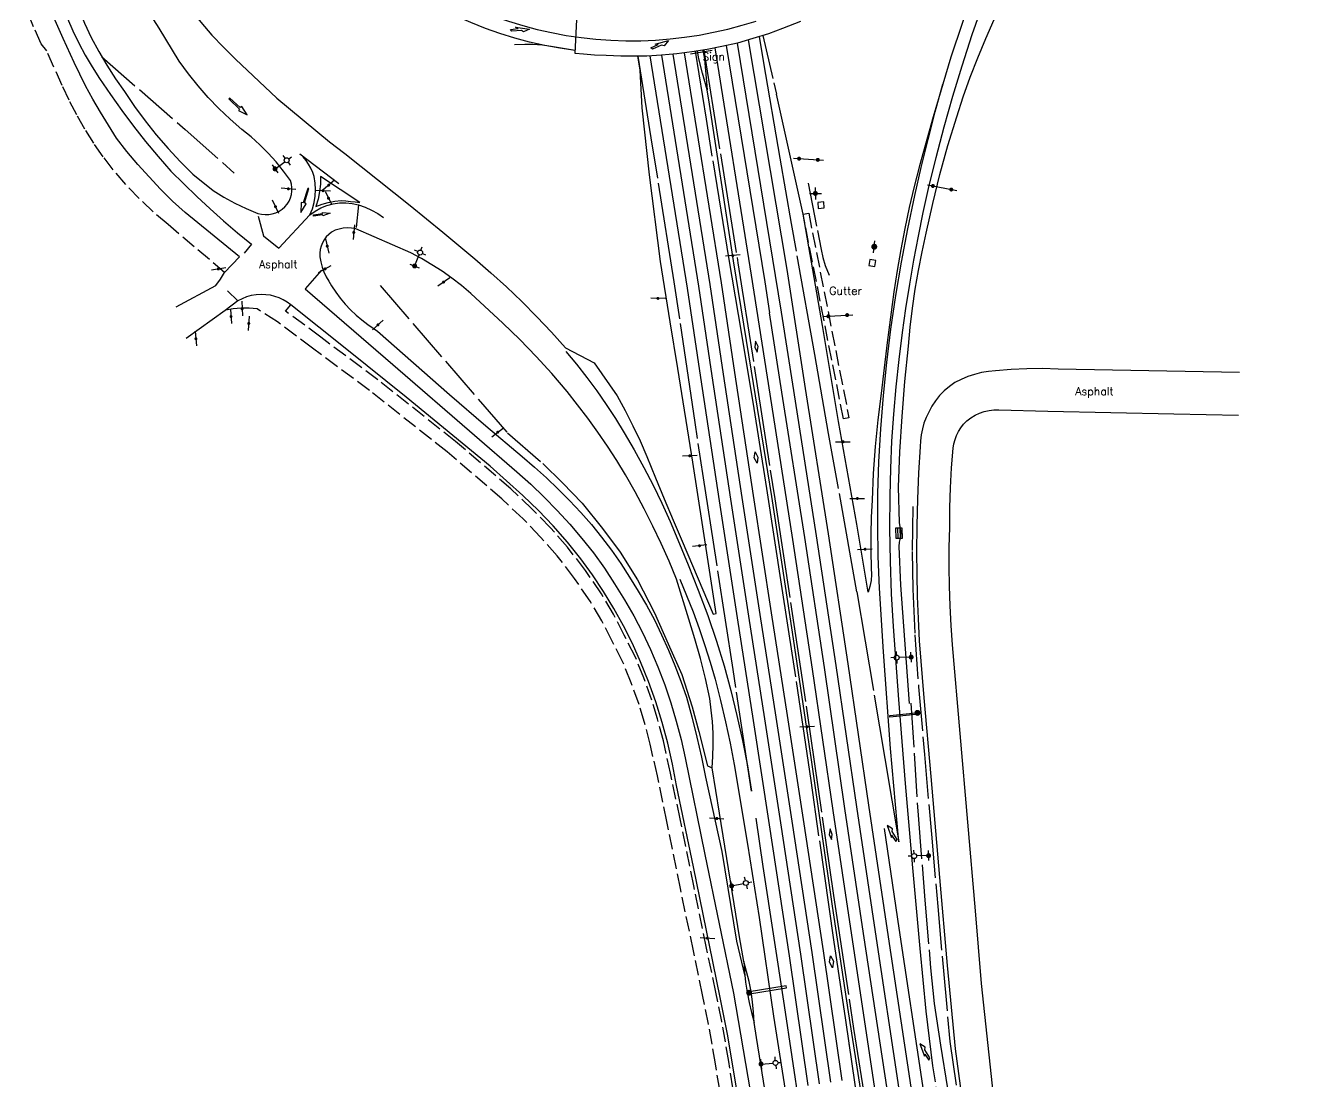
# Model space of a CAD drawing. Extents: x 6041699 to 6043693, y 2130904 to 2137891.
# Drawn here: x 6041738 to 6043018, y 2134868 to 2135925 of the extents above; entities that cross this region are included whole.
import ezdxf
from ezdxf.enums import TextEntityAlignment as Align

# ---------------------------------------------------------------- set-up
doc = ezdxf.new("R2010")
doc.units = 0
doc.header["$LTSCALE"] = 100
doc.header["$MEASUREMENT"] = 0
for name, pattern in [('D2', [0.2, 0.15, -0.05]), ('D5', [1.05, 1, -0.05]), ('D6', [1.3, 1.25, -0.05]), ('FTICK', [0.5, 0.44, -0.03, -0.03]), ('GRAIL', [0.5, 0.44, -0.03, -0.03]), ('RET', [0.485, 0.44, -0.03, -0.015])]:
    doc.linetypes.add(name, pattern=pattern)
doc.layers.get('0').update_dxf_attribs({"color": 1, "linetype": 'CONTINUOUS'})
for name, color, linetype in [('100', 2, 'CONTINUOUS'), ('105', 2, 'D6'), ('140', 2, 'D2'), ('150', 3, 'D5'), ('154', 3, 'CONTINUOUS'), ('160', 4, 'CONTINUOUS'), ('199', 2, 'CONTINUOUS'), ('200', 4, 'FTICK'), ('205', 4, 'CONTINUOUS'), ('210', 4, 'RET'), ('215', 4, 'GRAIL'), ('245', 4, 'CONTINUOUS'), ('260', 4, 'CONTINUOUS'), ('262', 4, 'CONTINUOUS'), ('264', 4, 'CONTINUOUS'), ('299', 2, 'CONTINUOUS'), ('506', 2, 'CONTINUOUS'), ('532', 2, 'CONTINUOUS'), ('545', 2, 'CONTINUOUS'), ('580', 2, 'CONTINUOUS'), ('584', 2, 'CONTINUOUS'), ('630', 2, 'D2'), ('699', 2, 'CONTINUOUS')]:
    doc.layers.add(name, color=color, linetype=linetype)
doc.styles.get("Standard").update_dxf_attribs({"font": 'SIMPLEX.SHX'})

# ---------------------------------------------------------------- blocks, each defined once
blk = doc.blocks.new('SIGN1')
blk.add_line((-0.0758, 0), (0.0704, 0))
at = {"const_width": 0.015}
blk.add_lwpolyline([(-0.008175, 0, 1), (0.006825, 0, 1)], format="xyb", close=True, dxfattribs=at)
blk = doc.blocks.new('CB')
for points in [[(-0.05, -0.03125), (0.05, -0.03125), (0.05, 0.034375), (-0.05, 0.034375), (-0.05, -0.03125)], [(-0.05, 0.0125), (0.05, 0.0125)], [(0.05, -0.009375), (-0.05, -0.009375)]]:
    blk.add_lwpolyline(points)
blk = doc.blocks.new('ELT')
at = {"const_width": 0.025}
blk.add_lwpolyline([(-0.0125, 0, 1), (0.0125, 0, 1)], format="xyb", close=True, dxfattribs=at)
for points in [[(0, 0.05), (0, -0.05)], [(0, 0), (0.12, 0)], [(0.145, 0.025), (0.145, 0.06)], [(0.17, 0), (0.205, 0)], [(0.145, -0.025), (0.145, -0.06)]]:
    blk.add_lwpolyline(points)
blk.add_circle((0.145, 0), 0.025)
blk = doc.blocks.new('POLE')
at = {"const_width": 0.03}
blk.add_lwpolyline([(-0.015, 0, 1), (0.015, 0, 1)], format="xyb", close=True, dxfattribs=at)
blk = doc.blocks.new('SIGN2')
blk.add_lwpolyline([(-0.15, 0), (0.15, 0)])
at = {"const_width": 0.02}
for points in [[(-0.10375, 0, 1), (-0.08375, 0, 1)], [(0.08375, 0, 1), (0.10375, 0, 1)]]:
    blk.add_lwpolyline(points, format="xyb", close=True, dxfattribs=at)
blk = doc.blocks.new('EPOLE')
blk.add_lwpolyline([(-0.06, 0), (0.06, 0)])
at = {"const_width": 0.03}
blk.add_lwpolyline([(-0.015, 0, 1), (0.015, 0, 1)], format="xyb", close=True, dxfattribs=at)
blk = doc.blocks.new('LTP')
for points in [[(-0.06, 0), (-0.025, 0)], [(0, 0.025), (0, 0.06)], [(0.025, 0), (0.06, 0)], [(0, -0.025), (0, -0.06)]]:
    blk.add_lwpolyline(points)
at = {"const_width": 0.025}
blk.add_lwpolyline([(-0.0125, 0, 1), (0.0125, 0, 1)], format="xyb", close=True, dxfattribs=at)
blk = doc.blocks.new('BOX')
blk.add_lwpolyline([(0.03, 0.03), (-0.03, 0.03), (-0.03, -0.03), (0.03, -0.03), (0.03, 0.03)])

msp = doc.modelspace()

# ---------------------------------------------------------------- linework, layer by layer
at = {"layer": '100'}
for points, elevation in [([(6042764.7, 2136142.7), (6042714.9, 2136034.5), (6042685.6, 2135960.6), (6042662.9, 2135893.1), (6042645.4, 2135833.3), (6042631.5, 2135784.3)], 21.9), ([(6041882.9, 2135968.6), (6041892.4, 2135954.7), (6041902.4, 2135941.1), (6041913, 2135927.9), (6041924, 2135915.1), (6041935.6, 2135902.8), (6041947.6, 2135890.9)], 15.9), ([(6042287.4, 2135899.7), (6042272.1, 2135901.8), (6042256.9, 2135904.6), (6042241.8, 2135908), (6042226.9, 2135912), (6042212.1, 2135916.6), (6042197.5, 2135921.7), (6042183.1, 2135927.5), (6042169, 2135933.8)], 35.5), ([(6041947.6, 2135890.9), (6041988.9, 2135852), (6042041.7, 2135808.1), (6042057, 2135796.5)], 15.6), ([(6042032.8, 2135773.6), (6042032.6, 2135766), (6042031.7, 2135758.4), (6042030.2, 2135750.9), (6042028, 2135743.6)], 16.1), ([(6042072, 2135747.5), (6042032.8, 2135773.6)], 16), ([(6041925.3, 2135759.5), (6041936, 2135752.9), (6041947.1, 2135746.9), (6041958.5, 2135741.5), (6041970.1, 2135736.6)], 14.5), ([(6041997.1, 2135743.3), (6041999.3, 2135746), (6042001.2, 2135749), (6042002.6, 2135752.2), (6042003.6, 2135755.6), (6042004.1, 2135759), (6042004.1, 2135762.6), (6042003.7, 2135766), (6042002.7, 2135769.4)], 15.6), ([(6042028, 2135743.6), (6042034.2, 2135746), (6042040.5, 2135747.7), (6042046.9, 2135748.8), (6042053.5, 2135749.4)], 16.1), ([(6042053.5, 2135749.4), (6042058.1, 2135749.1), (6042062.8, 2135748.7), (6042067.4, 2135748.2), (6042072, 2135747.5)], 16), ([(6041970.1, 2135736.6), (6041973.6, 2135735.7), (6041977.3, 2135735.4), (6041980.9, 2135735.5), (6041984.5, 2135736.1), (6041988, 2135737.2), (6041991.3, 2135738.8), (6041994.3, 2135740.9), (6041997.1, 2135743.3)], 15.2), ([(6042067.9, 2135721.3), (6042063.8, 2135722), (6042059.7, 2135722.2), (6042055.5, 2135721.9), (6042051.4, 2135721), (6042047.5, 2135719.7), (6042043.8, 2135717.8)], 15.3), ([(6042123, 2135697.2), (6042067.9, 2135721.3)], 15.1), ([(6042043.8, 2135717.8), (6042041, 2135715.6), (6042038.5, 2135713.1), (6042036.3, 2135710.3), (6042034.6, 2135707.2), (6042033.3, 2135703.9), (6042032.4, 2135700.4), (6042032, 2135696.9), (6042032.1, 2135693.3)], 15.1), ([(6042183, 2135656.6), (6042173.7, 2135664.4), (6042164.1, 2135671.8), (6042154.3, 2135678.8), (6042144.1, 2135685.3), (6042133.7, 2135691.5), (6042123, 2135697.2)], 14.6), ([(6042032.1, 2135693.3), (6042033, 2135688.1), (6042034.4, 2135683), (6042036.1, 2135678.1), (6042038.3, 2135673.3), (6042040.9, 2135668.7), (6042043.8, 2135664.3)], 14.9), ([(6042043.8, 2135664.3), (6042048, 2135657.9), (6042052.5, 2135651.7), (6042057.4, 2135645.8), (6042062.6, 2135640.2), (6042068.2, 2135634.9), (6042074, 2135630), (6042080.1, 2135625.4), (6042086.5, 2135621.2)], 14.6), ([(6042215, 2135626.8), (6042183, 2135656.6)], 14.1), ([(6042466.3, 2134753.8), (6042445.3, 2134881.6), (6042439.6, 2134915.5), (6042432.3, 2134952.1), (6042421.5, 2135004.4), (6042405.5, 2135082.7), (6042388.7, 2135164.2), (6042384.7, 2135185.4), (6042379.9, 2135206.4), (6042374.4, 2135227.2), (6042368, 2135247.8), (6042360.8, 2135268.1), (6042352.8, 2135288.1), (6042344.6, 2135306.2), (6042335.6, 2135324), (6042325.9, 2135341.3), (6042315.6, 2135358.3), (6042304.7, 2135374.9), (6042293, 2135391), (6042279.5, 2135407.8), (6042265.3, 2135424), (6042250.5, 2135439.5), (6042235, 2135454.5), (6042202.2, 2135483.6), (6042118.4, 2135552.8), (6042059, 2135600.4), (6042002.9, 2135645.2)], 13.6), ([(6042086.5, 2135621.2), (6042089.8, 2135618.8)], 14.4), ([(6042279.2, 2135558.5), (6042264, 2135576.3), (6042248.2, 2135593.6), (6042231.9, 2135610.5), (6042215, 2135626.8)], 13.6), ([(6042770.2, 2135580.8), (6042754.6, 2135581.3), (6042738.9, 2135581.2), (6042723.3, 2135580.4), (6042707.7, 2135579)], 12.2), ([(6042951.6, 2135577.5), (6042770.2, 2135580.8)], 12.5), ([(6042667, 2135567.3), (6042661.5, 2135563.5), (6042656.4, 2135559.2), (6042651.7, 2135554.4), (6042647.6, 2135549.2), (6042643.9, 2135543.6), (6042640.8, 2135537.7)], 12.6), ([(6042707.7, 2135579), (6042700.6, 2135578.4), (6042693.6, 2135577.3), (6042686.7, 2135575.6), (6042679.9, 2135573.3), (6042673.3, 2135570.6), (6042667, 2135567.3)], 12.4), ([(6042337.8, 2135475), (6042328.9, 2135489.5), (6042319.6, 2135503.8), (6042310, 2135517.8), (6042300.1, 2135531.6), (6042289.8, 2135545.2), (6042279.2, 2135558.5)], 12.9), ([(6042640.8, 2135537.7), (6042638.2, 2135532.3), (6042636.1, 2135526.7), (6042634.5, 2135521), (6042633.3, 2135515.1), (6042632.7, 2135509.2), (6042632.4, 2135503.2)], 13), ([(6042675.5, 2135525.8), (6042679.1, 2135529.1), (6042683, 2135532.1), (6042687.3, 2135534.6), (6042691.7, 2135536.7), (6042696.4, 2135538.3), (6042701.2, 2135539.4), (6042706.1, 2135540), (6042711, 2135540.1)], 12.4), ([(6042711, 2135540.1), (6042760.1, 2135538.6), (6042823, 2135537.3), (6042885.9, 2135536.1), (6042950.7, 2135534.6)], 12.4), ([(6042665.3, 2135501.7), (6042666, 2135506.1), (6042667.2, 2135510.3), (6042668.7, 2135514.4), (6042670.7, 2135518.4), (6042672.9, 2135522.2), (6042675.5, 2135525.8)], 12.7), ([(6042632.4, 2135503.2), (6042630.7, 2135476.9), (6042629.5, 2135450.6), (6042628.8, 2135424.2), (6042628.6, 2135397.8)], 13.6), ([(6042661.8, 2135422.3), (6042662, 2135442.2), (6042662.6, 2135462.1), (6042663.7, 2135481.9), (6042665.3, 2135501.7)], 13), ([(6042388.7, 2135370.7), (6042381.3, 2135388.6), (6042373.4, 2135406.3), (6042365.1, 2135423.8), (6042356.4, 2135441.1), (6042347.3, 2135458.2), (6042337.8, 2135475)], 12.6), ([(6042621.6, 2135246.3), (6042613.1, 2135364.6), (6042611.3, 2135403.2), (6042611.6, 2135407.6), (6042613, 2135413.1), (6042613.3, 2135417.7), (6042612.3, 2135422.9), (6042611.7, 2135427.4), (6042610.5, 2135462.8)], 13.5), ([(6042664.7, 2135304.8), (6042663.3, 2135324.3), (6042662.3, 2135343.9), (6042661.6, 2135363.5), (6042661.3, 2135383.1), (6042661.4, 2135402.7), (6042661.8, 2135422.3)], 13.4), ([(6042628.6, 2135397.8), (6042628.9, 2135375.6), (6042629.4, 2135353.4), (6042630.2, 2135331.3), (6042631.2, 2135309.1)], 14.2), ([(6042631.2, 2135309.1), (6042636, 2135251.9), (6042643, 2135173.3), (6042651.7, 2135072.2), (6042659.3, 2134984), (6042667.4, 2134900.6), (6042681.5, 2134794.6), (6042698.5, 2134691.5), (6042715.4, 2134589.8), (6042733.2, 2134483.3), (6042865.1, 2134516.3), (6042949.2, 2134535.8), (6043018.5, 2134552)], 13), ([(6042753.7, 2134591.9), (6042729.5, 2134705.1), (6042719.3, 2134767.1), (6042704.6, 2134863.7), (6042693.6, 2134966.2), (6042687.7, 2135038.9), (6042664.7, 2135304.8)], 13.3)]:
    msp.add_lwpolyline(points, dxfattribs=dict(at, elevation=elevation))
at = {"layer": '105'}
for points, elevation in [([(6041891.5, 2135889), (6041871.2, 2135921.9), (6041845.1, 2135963.4), (6041832.6, 2135986.3)], 18.5), ([(6041797.7, 2135864.2), (6041786.3, 2135887.7), (6041775.3, 2135911.5), (6041764.8, 2135935.5), (6041754.8, 2135959.7)], 14.3), ([(6041790.6, 2135941.5), (6041796.7, 2135926.9), (6041803.5, 2135912.5), (6041810.9, 2135898.5), (6041818.9, 2135884.8), (6041827.6, 2135871.4), (6041836.8, 2135858.5)], 13), ([(6042668.9, 2135833.4), (6042675.4, 2135853.2), (6042682.4, 2135872.8), (6042689.9, 2135892.3), (6042697.9, 2135911.6), (6042706.3, 2135930.7), (6042715.2, 2135949.6)], 20.3), ([(6041954, 2135820.6), (6041942.3, 2135830.8), (6041931.1, 2135841.5), (6041920.4, 2135852.6), (6041910.2, 2135864.3), (6041900.6, 2135876.4), (6041891.5, 2135889)], 17.5), ([(6042382.2, 2135628.2), (6042372.7, 2135688.4), (6042361.6, 2135775.1), (6042354.4, 2135842.3), (6042352.4, 2135879.9), (6042349.9, 2135894)], 14.1), ([(6041828.6, 2135812), (6041820.6, 2135824.9), (6041812.7, 2135837.8), (6041805.1, 2135850.9), (6041797.7, 2135864.2)], 14.5), ([(6041836.8, 2135858.5), (6041846.8, 2135843.6), (6041857.4, 2135829.2), (6041868.5, 2135815.1), (6041880.2, 2135801.6), (6041892.4, 2135788.4), (6041905.1, 2135775.8)], 13.5), ([(6042580.4, 2135357.6), (6042568.9, 2135425.6), (6042550.5, 2135528.3), (6042534.6, 2135624.5), (6042515.2, 2135736), (6042488.5, 2135856.1)], 15.9), ([(6042638.3, 2135717), (6042644.8, 2135746.4), (6042652.1, 2135775.6), (6042660.1, 2135804.6), (6042668.9, 2135833.4)], 18.7), ([(6041897.2, 2135737.4), (6041884.8, 2135748.9), (6041872.8, 2135760.8), (6041861.2, 2135773.1), (6041849.9, 2135785.7), (6041839.1, 2135798.7), (6041828.6, 2135812)], 14.4), ([(6042002.7, 2135769.4), (6041995.7, 2135779), (6041988.3, 2135788.1), (6041980.4, 2135796.9), (6041972, 2135805.2), (6041963.2, 2135813.2), (6041954, 2135820.6)], 16.4), ([(6042057, 2135796.5), (6042089.8, 2135770.6), (6042122.5, 2135744.4), (6042154.9, 2135717.9), (6042187.1, 2135691.1)], 15.6), ([(6041905.1, 2135775.8), (6041925.3, 2135759.5)], 13.8), ([(6042631.5, 2135784.3), (6042626.3, 2135763.5), (6042621.4, 2135742.6), (6042617, 2135721.6), (6042613, 2135700.6), (6042609.3, 2135679.4), (6042606.1, 2135658.2)], 18.3), ([(6041888.4, 2135643), (6041927.9, 2135664.4), (6041932.7, 2135670.9), (6041936.8, 2135677.4), (6041951.7, 2135693.2), (6041897.2, 2135737.4)], 13.9), ([(6042620.6, 2135603.7), (6042622.4, 2135622.7), (6042624.6, 2135641.7), (6042627.3, 2135660.7), (6042630.5, 2135679.5), (6042634.2, 2135698.3), (6042638.3, 2135717)], 16.6), ([(6042187.1, 2135691.1), (6042203.1, 2135677.2), (6042218.8, 2135663), (6042234.1, 2135648.4), (6042249, 2135633.3), (6042263.5, 2135617.9), (6042277.6, 2135602.2)], 15.7), ([(6042606.1, 2135658.2), (6042602.6, 2135632.9), (6042599.3, 2135607.5), (6042596.2, 2135582), (6042593.4, 2135556.5)], 16.6), ([(6041950, 2135649), (6041937.2, 2135639.5), (6041924.3, 2135630), (6041911.3, 2135620.8), (6041898.2, 2135611.6)], 13.7), ([(6041978.1, 2135655.3), (6041973.2, 2135655.5), (6041968.4, 2135655.2), (6041963.5, 2135654.4), (6041958.8, 2135653.1), (6041954.3, 2135651.3), (6041950, 2135649)], 13.9), ([(6042002.9, 2135645.2), (6041999.2, 2135647.9), (6041995.3, 2135650.2), (6041991.2, 2135652.1), (6041987, 2135653.6), (6041982.6, 2135654.7), (6041978.1, 2135655.3)], 14), ([(6042089.8, 2135618.8), (6042125.6, 2135587), (6042161.6, 2135555.4), (6042197.9, 2135524.2), (6042234.4, 2135493.3)], 14.1), ([(6042405, 2135487.6), (6042389.9, 2135581.4), (6042382.2, 2135628.2)], 14.9), ([(6042277.6, 2135602.2), (6042306.4, 2135587), (6042329.2, 2135554.2)], 16), ([(6042610.5, 2135462.8), (6042612.1, 2135498.1), (6042614.3, 2135533.3), (6042617.1, 2135568.5), (6042620.6, 2135603.7)], 14.3), ([(6042329.2, 2135554.2), (6042337.3, 2135539.3), (6042345, 2135524.2), (6042352.2, 2135508.9), (6042358.9, 2135493.4)], 15.4), ([(6042593.4, 2135556.5), (6042590, 2135530), (6042587.4, 2135503.3), (6042585.4, 2135476.5), (6042584.2, 2135449.8)], 15.2), ([(6042234.4, 2135493.3), (6042246.7, 2135482.7), (6042258.7, 2135471.9), (6042270.4, 2135460.7), (6042281.8, 2135449.2), (6042292.9, 2135437.5), (6042303.7, 2135425.5)], 14), ([(6042358.9, 2135493.4), (6042367.5, 2135472.1), (6042376.3, 2135450.9), (6042385.3, 2135429.7), (6042394.4, 2135408.7)], 14.6), ([(6042394.4, 2135408.7), (6042425.3, 2135335.6), (6042428.3, 2135336.3), (6042415.1, 2135423.1), (6042405, 2135487.6)], 14.6), ([(6042584.2, 2135449.8), (6042583.4, 2135432.7), (6042582.9, 2135415.6), (6042582.9, 2135398.5), (6042583.3, 2135381.5)], 14.8), ([(6042303.7, 2135425.5), (6042313.8, 2135412.6), (6042323.5, 2135399.6), (6042332.9, 2135386.2), (6042341.8, 2135372.6), (6042350.4, 2135358.8), (6042358.7, 2135344.7)], 13.6), ([(6042583.3, 2135381.5), (6042583.6, 2135375.4), (6042583.2, 2135369.4), (6042582.1, 2135363.4), (6042580.4, 2135357.6)], 15.1), ([(6042400.9, 2135330.7), (6042388.7, 2135370.7)], 12.8), ([(6042358.7, 2135344.7), (6042366.5, 2135329.9), (6042373.8, 2135314.9), (6042380.7, 2135299.6), (6042387.1, 2135284.2), (6042393, 2135268.5), (6042398.5, 2135252.7)], 13.6), ([(6042421.9, 2135251.2), (6042417.5, 2135271.3), (6042412.5, 2135291.2), (6042406.9, 2135311), (6042400.9, 2135330.7)], 13.1), ([(6042398.5, 2135252.7), (6042404, 2135232.8), (6042409, 2135212.7), (6042413.6, 2135192.6), (6042417.8, 2135172.4)], 13.8), ([(6042424.4, 2135181.8), (6042425.1, 2135193.3), (6042425.4, 2135204.9), (6042425.2, 2135216.5), (6042424.5, 2135228.1), (6042423.4, 2135239.7), (6042421.9, 2135251.2)], 14.5), ([(6042417.8, 2135172.4), (6042433.9, 2135098), (6042448.7, 2135008.6), (6042457.1, 2134973.5)], 14.2)]:
    msp.add_lwpolyline(points, dxfattribs=dict(at, elevation=elevation))
at = {"layer": '140'}
for points, elevation in [([(6041936.8, 2135677.4), (6041880.2, 2135725.5), (6041865.4, 2135738.1), (6041851.4, 2135751.4), (6041838, 2135765.4), (6041825.3, 2135780.1), (6041815.4, 2135793.3), (6041805.9, 2135806.8), (6041797.1, 2135820.8), (6041788.9, 2135835.1), (6041781.3, 2135849.8), (6041774.3, 2135864.7), (6041758.9, 2135899.3), (6041753.5, 2135906.3), (6041745.8, 2135923.4), (6041737.8, 2135943.1)], 14), ([(6042448.3, 2134841.9), (6042440.9, 2134888), (6042434, 2134928), (6042428, 2134957.5), (6042418.7, 2135001.5), (6042405.9, 2135063.9), (6042392.2, 2135130.8), (6042382.7, 2135176.6), (6042375.5, 2135208.8), (6042369.7, 2135230.8), (6042364, 2135249.6), (6042356, 2135271.8), (6042347.3, 2135293.3), (6042336.4, 2135314.6), (6042325.7, 2135335.7), (6042313.6, 2135355.9), (6042297.7, 2135379.3), (6042279.7, 2135402.6), (6042262.7, 2135422), (6042244.8, 2135440.5), (6042223.1, 2135460.9), (6042167.8, 2135508.5), (6042090, 2135570), (6042032.9, 2135612.7), (6041997.8, 2135638.9), (6042002.9, 2135645.2)], 13), ([(6041969.2, 2135641.1), (6041961.3, 2135641.7), (6041953.4, 2135641.7), (6041945.5, 2135641.1), (6041937.6, 2135639.8)], 13.8), ([(6041937.6, 2135639.8), (6041937.6, 2135639.8)], 13.8), ([(6042435, 2134839.8), (6042427.6, 2134885.8), (6042420.7, 2134925.5), (6042414.7, 2134954.7), (6042405.5, 2134998.7), (6042392.7, 2135061.2), (6042379, 2135128.1), (6042369.5, 2135173.8), (6042362.4, 2135205.6), (6042356.8, 2135227.1), (6042351.2, 2135245.4), (6042343.4, 2135267), (6042335, 2135287.6), (6042324.4, 2135308.5), (6042313.9, 2135329.1), (6042302.2, 2135348.6), (6042286.8, 2135371.4), (6042269.3, 2135394), (6042252.8, 2135412.8), (6042235.4, 2135430.9), (6042214.1, 2135450.9), (6042159.2, 2135498.1), (6042081.8, 2135559.3), (6042024.8, 2135601.9), (6041989.7, 2135628.1), (6041969.2, 2135641.1)], 12.9)]:
    msp.add_lwpolyline(points, dxfattribs=dict(at, elevation=elevation))
at = {"layer": '150'}
for points, elevation in [([(6042674.4, 2135884.3), (6042684.4, 2135915.7), (6042695.2, 2135946.8), (6042706.6, 2135977.7), (6042718.8, 2136008.3)], 21.5), ([(6042492.3, 2135792), (6042475.9, 2135887.2), (6042471.5, 2135913.5)], 14.6), ([(6042415.9, 2135900), (6042450.1, 2135687.1), (6042486.9, 2135451.1), (6042519.3, 2135236.5), (6042545.7, 2135054.1), (6042565.7, 2134921.2), (6042581.1, 2134824), (6042597.1, 2134725.2), (6042615.8, 2134610.4), (6042636.8, 2134480.7), (6042656.7, 2134359.7), (6042678, 2134229.7), (6042701.1, 2134082.6)], 15.6), ([(6042463.8, 2135158.6), (6042445.3, 2135280.1), (6042425.7, 2135407.7), (6042407.2, 2135527.4), (6042386.4, 2135668.2), (6042363.4, 2135812.1), (6042350.3, 2135894)], 14.4), ([(6042672.4, 2134217.2), (6042663.8, 2134201.5), (6042648.9, 2134304.1), (6042634, 2134409), (6042618.8, 2134513.3), (6042603.1, 2134621.3), (6042592.8, 2134692.3), (6042581.7, 2134766.4), (6042570.2, 2134844.3), (6042557.9, 2134929.5), (6042546, 2135009.8), (6042523.2, 2135169.2), (6042505.7, 2135288), (6042493.8, 2135365.5), (6042479, 2135461.3), (6042465.2, 2135547.7), (6042450.5, 2135635.6), (6042441.2, 2135690.4), (6042418.5, 2135831), (6042407.7, 2135898.8)], 15.5), ([(6042640.6, 2135761.5), (6042648.2, 2135792.5), (6042656.4, 2135823.2), (6042665.1, 2135853.9), (6042674.4, 2135884.3)], 19.2), ([(6042627, 2135754.5), (6042633.4, 2135782.6), (6042640.2, 2135810.5), (6042647.4, 2135838.4), (6042655, 2135866.1)], 20), ([(6042026.4, 2135773.4), (6042025, 2135777.7), (6042023.1, 2135781.9), (6042020.8, 2135785.8), (6042018.3, 2135789.6), (6042015.3, 2135793.1), (6042012.1, 2135796.3)], 15.9), ([(6042012.1, 2135796.3), (6042051, 2135766.7)], 15.8), ([(6042526.9, 2135595.6), (6042503.6, 2135726.5), (6042492.3, 2135792)], 15.3), ([(6042022.1, 2135735.2), (6042024.6, 2135741.3), (6042026.4, 2135747.5), (6042027.4, 2135753.9), (6042027.8, 2135760.4), (6042027.5, 2135766.9), (6042026.4, 2135773.4)], 15.6), ([(6042614.7, 2135617.4), (6042618.1, 2135641.6), (6042621.9, 2135665.7), (6042626.1, 2135689.8), (6042630.6, 2135713.8), (6042635.4, 2135737.7), (6042640.6, 2135761.5)], 17), ([(6042022.1, 2135735.2), (6042027.3, 2135739), (6042033, 2135742.2), (6042039, 2135744.6), (6042045.2, 2135746.3), (6042051.6, 2135747.2), (6042058.1, 2135747.3), (6042064.5, 2135746.6), (6042070.8, 2135745.1)], 15.5), ([(6042603.1, 2135620.8), (6042608, 2135654.4), (6042613.6, 2135687.9), (6042619.9, 2135721.3), (6042627, 2135754.5)], 18), ([(6042070.8, 2135745.1), (6042077.4, 2135742.8), (6042083.8, 2135739.9), (6042089.9, 2135736.4), (6042095.6, 2135732.4)], 15.6), ([(6042590.9, 2135487.9), (6042592.9, 2135521.2), (6042595.5, 2135554.5), (6042598.9, 2135587.6), (6042603.1, 2135620.8)], 15.8), ([(6042602.2, 2135453.9), (6042602.9, 2135481.3), (6042604.1, 2135508.6), (6042606, 2135535.9), (6042608.3, 2135563.1), (6042611.2, 2135590.3), (6042614.7, 2135617.4)], 14.7), ([(6042278.1, 2135598.5), (6042288.7, 2135585.7), (6042299, 2135572.5), (6042308.9, 2135559), (6042318.4, 2135545.3), (6042327.6, 2135531.3), (6042336.3, 2135517.1)], 15.2), ([(6042569.1, 2135358), (6042540.8, 2135516.3), (6042526.9, 2135595.6)], 15.2), ([(6042336.3, 2135517.1), (6042346.4, 2135499.9), (6042356.1, 2135482.4), (6042365.2, 2135464.6), (6042373.9, 2135446.6), (6042382.2, 2135428.4), (6042389.9, 2135410)], 14.4), ([(6042591.5, 2135361.8), (6042590.4, 2135393.3), (6042590, 2135424.8), (6042590.1, 2135456.4), (6042590.9, 2135487.9)], 14.7), ([(6042605.6, 2135323.3), (6042603.7, 2135355.9), (6042602.5, 2135388.6), (6042602, 2135421.3), (6042602.2, 2135453.9)], 13.9), ([(6042389.9, 2135410), (6042400.4, 2135384.9), (6042410.4, 2135359.7), (6042419.9, 2135334.3), (6042428.8, 2135308.6)], 14.1), ([(6042392, 2135370.8), (6042398.8, 2135354.4), (6042405.3, 2135337.9), (6042411.4, 2135321.2), (6042417.1, 2135304.4), (6042422.4, 2135287.5), (6042427.3, 2135270.5)], 13.4), ([(6042569.1, 2135358), (6042596.8, 2135191.3), (6042610.8, 2135107.9)], 15.2), ([(6042610.8, 2135107.9), (6042602.5, 2135201.3), (6042595.5, 2135297.9), (6042591.5, 2135361.8)], 15), ([(6042781.3, 2134041.9), (6042746.9, 2134254.8), (6042724.5, 2134391.2), (6042702.4, 2134525), (6042680.3, 2134662.8), (6042663.7, 2134763.8), (6042645.1, 2134883.6), (6042638.2, 2134938.4), (6042632.4, 2135001), (6042624.8, 2135081.7), (6042617.7, 2135166.1), (6042610.8, 2135250.4), (6042605.6, 2135323.3)], 14.8), ([(6042428.8, 2135308.6), (6042436.2, 2135284), (6042442.9, 2135259.2), (6042449.1, 2135234.3), (6042454.6, 2135209.2), (6042459.5, 2135184), (6042463.8, 2135158.6)], 14.5), ([(6042427.3, 2135270.5), (6042432.8, 2135249.3), (6042437.8, 2135228), (6042442.3, 2135206.6), (6042446.3, 2135185.1)], 13.9), ([(6042446.3, 2135185.1), (6042459.8, 2135105.6), (6042471.3, 2135032.2), (6042485.8, 2134933.5), (6042500.2, 2134840.2), (6042513.3, 2134752.7), (6042527.2, 2134660.2), (6042541, 2134567.2), (6042554.4, 2134477), (6042567.2, 2134391.3), (6042579.5, 2134308.5), (6042594.5, 2134208.5), (6042597.8, 2134171.2), (6042599.4, 2134148.1), (6042600.6, 2134124.5), (6042602.8, 2134089.1)], 14.3), ([(6042561.4, 2134905.1), (6042561.2, 2134906.5)], 16)]:
    msp.add_lwpolyline(points, dxfattribs=dict(at, elevation=elevation))
at = {"layer": '154'}
for points, elevation in [([(6041765.9, 2135970.1), (6041770, 2135957.1), (6041774.6, 2135944.3), (6041779.6, 2135931.6), (6041785.1, 2135919.2), (6041791.1, 2135906.9), (6041797.5, 2135894.9), (6041804.4, 2135883.2), (6041811.7, 2135871.7)], 13.6), ([(6042152.7, 2135957.9), (6042165.9, 2135951.1), (6042179.3, 2135944.9), (6042192.9, 2135939.1), (6042206.8, 2135933.8), (6042220.8, 2135928.9), (6042234.9, 2135924.6), (6042249.2, 2135920.8), (6042263.7, 2135917.5)], 32.9), ([(6042353, 2135909.4), (6042367.6, 2135910.1), (6042382.3, 2135911.2), (6042396.8, 2135912.9), (6042411.3, 2135915.1), (6042425.8, 2135917.9), (6042440.1, 2135921.1), (6042454.3, 2135924.9), (6042468.3, 2135929.1)], 36.1), ([(6042263.7, 2135917.5), (6042278.4, 2135914.8), (6042293.2, 2135912.7), (6042308.1, 2135911), (6042323, 2135910), (6042338, 2135909.4), (6042353, 2135909.4)], 35.1), ([(6042717.2, 2134057), (6042687.4, 2134245.3), (6042661.5, 2134402.9), (6042633.6, 2134574.7), (6042610.6, 2134715.9), (6042587.7, 2134856.6), (6042563.9, 2135014.3), (6042545.3, 2135139.3), (6042524.6, 2135280.7), (6042505, 2135410.5), (6042482.2, 2135555.8), (6042463.6, 2135674.9), (6042427.3, 2135902.2)], 15.4), ([(6042438.3, 2135904.6), (6042476.9, 2135668.3), (6042481.7, 2135637)], 15.3), ([(6042493.7, 2135637.9), (6042449.5, 2135907.1)], 15.3), ([(6042499.2, 2135680.4), (6042460.6, 2135910.2)], 14.9), ([(6042520.3, 2134864), (6042501.5, 2134993.6), (6042481.5, 2135124.9), (6042465.6, 2135229.1), (6042449.7, 2135331.8), (6042431.5, 2135449), (6042412.9, 2135572.5), (6042399.7, 2135661.9), (6042362.3, 2135894.3)], 14.7), ([(6042531.7, 2134865.6), (6042512.9, 2134995.3), (6042492.9, 2135126.7), (6042477, 2135230.8), (6042461, 2135333.6), (6042442.9, 2135450.7), (6042424.2, 2135574.2), (6042411.1, 2135663.7), (6042373.9, 2135894.8)], 14.7), ([(6042543, 2134867.3), (6042524.3, 2134997), (6042504.2, 2135128.4), (6042488.3, 2135232.6), (6042472.4, 2135335.3), (6042454.2, 2135452.5), (6042435.6, 2135575.9), (6042422.4, 2135665.4), (6042385.3, 2135896)], 14.9), ([(6042554.4, 2134868.9), (6042535.6, 2134998.7), (6042515.6, 2135130.1), (6042499.7, 2135234.3), (6042483.8, 2135337.1), (6042465.6, 2135454.2), (6042447, 2135577.6), (6042433.8, 2135667.2), (6042396.8, 2135897.3)], 14.9), ([(6041811.7, 2135871.7), (6041822.7, 2135855.5), (6041834, 2135839.6), (6041845.7, 2135824), (6041857.8, 2135808.7), (6041870.3, 2135793.7), (6041883.1, 2135779)], 13.9), ([(6041883.1, 2135779), (6041895.9, 2135766.1), (6041908.9, 2135753.5), (6041922.2, 2135741.1), (6041935.8, 2135729.1), (6041949.6, 2135717.3), (6041963.7, 2135705.8)], 14.2), ([(6041970.3, 2135733.8), (6041975.6, 2135714.3), (6041990.9, 2135701.9), (6042022.1, 2135735.2)], 14.9), ([(6042070.8, 2135745.1), (6042068.3, 2135722.5)], 15.5), ([(6041963.7, 2135705.8), (6041956.4, 2135697)], 14.3), ([(6042033.6, 2135679.8), (6042017.3, 2135661.3)], 14.6), ([(6042752.8, 2134062.6), (6042723, 2134251.1), (6042697, 2134408.7), (6042669.1, 2134580.5), (6042646.1, 2134721.6), (6042623.3, 2134862.2), (6042599.5, 2135019.6), (6042580.9, 2135144.6), (6042560.2, 2135286), (6042540.6, 2135416), (6042517.7, 2135561.3), (6042499.2, 2135680.4)], 15.7), ([(6041950, 2135649), (6041939.7, 2135659.3)], 13.8), ([(6042017.3, 2135661.3), (6042105, 2135585.6), (6042186.7, 2135514.6), (6042229, 2135478)], 14.2), ([(6042729.1, 2134058.9), (6042699.3, 2134247.2), (6042673.3, 2134404.8), (6042645.5, 2134576.6), (6042622.5, 2134717.8), (6042599.6, 2134858.5), (6042575.8, 2135016.1), (6042557.1, 2135141.1), (6042536.5, 2135282.4), (6042516.9, 2135412.3), (6042494, 2135557.6), (6042481.7, 2135637)], 15.7), ([(6042740.9, 2134060.8), (6042711.1, 2134249.2), (6042685.2, 2134406.7), (6042657.3, 2134578.5), (6042634.3, 2134719.7), (6042611.4, 2134860.3), (6042587.6, 2135017.8), (6042569, 2135142.8), (6042548.4, 2135284.2), (6042528.7, 2135414.1), (6042505.9, 2135559.5), (6042493.7, 2135637.9)], 15.7), ([(6042229, 2135478), (6042242.9, 2135465.6), (6042256.4, 2135452.8), (6042269.4, 2135439.5), (6042282, 2135425.7), (6042294, 2135411.5), (6042305.6, 2135396.9)], 13.8), ([(6042305.6, 2135396.9), (6042316.5, 2135381.6), (6042326.8, 2135366), (6042336.7, 2135350.1), (6042345.9, 2135333.8), (6042354.6, 2135317.2), (6042362.7, 2135300.3)], 13.5), ([(6042362.7, 2135300.3), (6042370.1, 2135282.8), (6042376.9, 2135265), (6042382.9, 2135247), (6042388.4, 2135228.7), (6042393.2, 2135210.3), (6042397.3, 2135191.8)], 13.6), ([(6042397.3, 2135191.8), (6042416.9, 2135095.2), (6042445.5, 2134956.4), (6042476.6, 2134774.6), (6042510.4, 2134566.8), (6042542, 2134373.7), (6042563.1, 2134243.2), (6042579.2, 2134136)], 13.9), ([(6042623.3, 2134099.6), (6042603.6, 2134228), (6042586.6, 2134343.7), (6042565.5, 2134485.5), (6042549.3, 2134592.6), (6042533.7, 2134697.5), (6042512, 2134841.3), (6042496.6, 2134943.9), (6042475.4, 2135083.1), (6042468.3, 2135131.5)], 14.6), ([(6042764.6, 2134064.5), (6042734.8, 2134253), (6042708.8, 2134410.6), (6042681, 2134582.4), (6042658, 2134723.6), (6042635.1, 2134864.1), (6042611.4, 2135021.4), (6042596.5, 2135121.1)], 15.7)]:
    msp.add_lwpolyline(points, dxfattribs=dict(at, elevation=elevation))
for points, elevation in [([(6042241.7, 2135921), (6042235.8, 2135918.2), (6042233.8, 2135919.5), (6042224.1, 2135919.1), (6042222.7, 2135920.7), (6042230.4, 2135921.7), (6042227.8, 2135923)], 34.3), ([(6042380.7, 2135909.7), (6042376.4, 2135904.4), (6042373.6, 2135904.8), (6042364.7, 2135901), (6042363.1, 2135902.4), (6042370.4, 2135905.7), (6042367.3, 2135906.1)], 36.4), ([(6041959.3, 2135835.3), (6041954.1, 2135843.7), (6041952.5, 2135842.5), (6041941.9, 2135852.1), (6041940.9, 2135851.2), (6041951.6, 2135841), (6041950.7, 2135839.7)], 16.9), ([(6042013, 2135737.7), (6042018.2, 2135746.1), (6042016.6, 2135747.2), (6042020.9, 2135761.4), (6042019.9, 2135761.5), (6042015.2, 2135747.1), (6042013.3, 2135747.4)], 15.4), ([(6042042.3, 2135736.8), (6042035.1, 2135734.1), (6042034.7, 2135735.3), (6042025.6, 2135734), (6042025.8, 2135735.2), (6042034.8, 2135736.5), (6042034.6, 2135737.5)], 15.4), ([(6042467.8, 2135608.7), (6042467, 2135602.9), (6042469.4, 2135597.8), (6042470.2, 2135603.4)], 16.2), ([(6042469.2, 2135486.8), (6042466.2, 2135492.2), (6042467.3, 2135498.1), (6042470, 2135492.7)], 16.1), ([(6042542.2, 2135120.7), (6042541.2, 2135115.2), (6042543.6, 2135110), (6042544.4, 2135115)], 16.1), ([(6042599.2, 2135124.1), (6042603.5, 2135112.3), (6042603.7, 2135114.5), (6042608.1, 2135108.1), (6042609.2, 2135110.3), (6042604.3, 2135118.2), (6042604.5, 2135121)], 15.4), ([(6042544.7, 2134981.6), (6042541.6, 2134987.3), (6042542.8, 2134993.9), (6042545.7, 2134988.3)], 15.9), ([(6042631.8, 2134905.8), (6042636.6, 2134893.3), (6042636.8, 2134895.5), (6042640.9, 2134889.4), (6042642, 2134891.6), (6042637, 2134899.8), (6042637.4, 2134902.5)], 15.2)]:
    msp.add_lwpolyline(points, close=True, dxfattribs=dict(at, elevation=elevation))
at = {"layer": '160', "elevation": 37.2}
msp.add_lwpolyline([(6042512.8, 2135928.8), (6042494.7, 2135921.7), (6042480.6, 2135916.3), (6042464.9, 2135911.5), (6042449.5, 2135907.1), (6042434, 2135903.7), (6042419.4, 2135900.5), (6042404, 2135898.3), (6042389.1, 2135896.3), (6042373.6, 2135894.8), (6042359.1, 2135894.1), (6042345.7, 2135893.9), (6042332.9, 2135894), (6042318.4, 2135894.6), (6042306.8, 2135895), (6042295.6, 2135895.8), (6042287.2, 2135896.5), (6042289.1, 2135930.6)], dxfattribs=at)
at = {"layer": '200'}
for points, elevation in [([(6041813.9, 2135893.3), (6041897.3, 2135820.7), (6041946.3, 2135777)], 14.4), ([(6042092.3, 2135664.4), (6042219.5, 2135517.2), (6042254.9, 2135486.5), (6042274.7, 2135467.1), (6042294.2, 2135446.7), (6042314.6, 2135421.3), (6042332.2, 2135397.5), (6042349.6, 2135369.9), (6042366.6, 2135337.1), (6042380.2, 2135305.8), (6042393.9, 2135275.3), (6042404.4, 2135243), (6042411, 2135218.2), (6042419.7, 2135183.9), (6042424.4, 2135181.8)], 14.6), ([(6042624.8, 2135443.3), (6042624.2, 2135398.4), (6042624.8, 2135360.6), (6042627, 2135314.8), (6042630.7, 2135262.8), (6042636.7, 2135195.1), (6042643.5, 2135115.5), (6042649.8, 2135043.1), (6042655.3, 2134982.4), (6042662, 2134908), (6042687.1, 2134734.6), (6042727.3, 2134485), (6042772.5, 2134204.9)], 14.1)]:
    msp.add_lwpolyline(points, dxfattribs=dict(at, elevation=elevation))
at = {"layer": '205'}
for points, elevation in [([(6042414.9, 2135899.9), (6042416.5, 2135890.9), (6042418.4, 2135871.9), (6042419.3, 2135860.4)], 18.5), ([(6042419.3, 2135860.4), (6042414.5, 2135877), (6042410.9, 2135891.4), (6042409.6, 2135899.1)], 18.5), ([(6042673, 2134241.5), (6042657.2, 2134337.1), (6042634, 2134480.5), (6042618.4, 2134577.3), (6042601.2, 2134683.2), (6042580.7, 2134810), (6042560.6, 2134937.7), (6042544.6, 2135043.4), (6042523.6, 2135189.9), (6042504.6, 2135317.5), (6042483.9, 2135453.2), (6042463.5, 2135578.9), (6042445.5, 2135689.1), (6042421.7, 2135845.8), (6042419.3, 2135860.4)], 18.5), ([(6042455.9, 2134988.1), (6042451.7, 2135012.9), (6042431.6, 2135136.5), (6042424.4, 2135181.8)], 16.4), ([(6042455.9, 2134988.1), (6042456.7, 2134977.8), (6042457.8, 2134967.5), (6042459.3, 2134957.3), (6042461.2, 2134947.2), (6042463.5, 2134937.1), (6042466.2, 2134927.2)], 17.3), ([(6042466.2, 2134927.2), (6042465.7, 2134937.5), (6042464.7, 2134947.8), (6042463.2, 2134958), (6042461.3, 2134968.1), (6042458.8, 2134978.2), (6042455.9, 2134988.1)], 17.3), ([(6042554, 2134385.3), (6042538.2, 2134483.1), (6042522.7, 2134577.9), (6042506.1, 2134679.1), (6042488.6, 2134787.4), (6042468.8, 2134911.9), (6042466.2, 2134927.2)], 16.5)]:
    msp.add_lwpolyline(points, dxfattribs=dict(at, elevation=elevation))
at = {"layer": '210'}
for points, elevation in [([(6042475, 2135914.6), (6042488.5, 2135856.1)], 17.5), ([(6042520.3, 2135767), (6042533.2, 2135700.5), (6042535, 2135692.5), (6042537.4, 2135684.5), (6042541.3, 2135674.8)], 18.7)]:
    msp.add_lwpolyline(points, dxfattribs=dict(at, elevation=elevation))
at = {"layer": '215'}
for points, elevation in [([(6042287.4, 2135899.7), (6042265.2, 2135903.3), (6042254.5, 2135904.8), (6042244.5, 2135905.6), (6042236.9, 2135905.6), (6042226.8, 2135905.2)], 37.9), ([(6042623.1, 2135246.6), (6042630.2, 2135134.6), (6042637.1, 2135049.5), (6042642.7, 2134981.7), (6042646.3, 2134946), (6042652.7, 2134904.5), (6042663.2, 2134839.3)], 16.2)]:
    msp.add_lwpolyline(points, dxfattribs=dict(at, elevation=elevation))
at = {"layer": '264', "elevation": 39.8}
msp.add_lwpolyline([(6042402.6, 2135896.2), (6042424.2, 2135900.1)], dxfattribs=at)
at = {"layer": '264'}
for points, elevation in [([(6042631.2, 2135237.3), (6042631.4, 2135235.7), (6042602, 2135232.7), (6042601.8, 2135234.3)], 40.8), ([(6042459.4, 2134957.3), (6042459.7, 2134955.4), (6042498.7, 2134961.7), (6042498.4, 2134963.6)], 42.1)]:
    msp.add_lwpolyline(points, close=True, dxfattribs=dict(at, elevation=elevation))
at = {"layer": '630', "elevation": 14.1}
msp.add_lwpolyline([(6042515.2, 2135736), (6042520.9, 2135736.7), (6042561.1, 2135532.1), (6042555.6, 2135531)], close=True, dxfattribs=at)

# ---------------------------------------------------------------- block references
at = {"layer": '245', "xscale": 100, "yscale": 100, "zscale": 100}
for p in [(6042629.6, 2135236.9, 15), (6042461.3, 2134956.8, 42.1)]:
    msp.add_blockref('POLE', p, dxfattribs=at)
at = {"layer": '260', "xscale": 100, "yscale": 100, "zscale": 100}
for p, rotation in [((6042000.5, 2135761.2, 16.7), 174.6000047509999), ((6042035.1, 2135759.3, 16.4), 177.9999986211467), ((6042040.8, 2135764.9, 16.4), 220.5999919245702), ((6042040.7, 2135751.8, 16.3), 296.5999989652407), ((6041987.7, 2135743.4, 16.2), 115.3000021586017), ((6042065.9, 2135717.5, 16.5), 265.2999961559443), ((6042039.4, 2135703.8, 16.5), 284.0000005887239), ((6042444.8, 2135694.4, 18.6), 185.8000044011749), ((6041930.5, 2135681, 14.2), 188.5000013285019), ((6042037.3, 2135681.1, 15.7), 28.39999939853346), ((6042155.7, 2135667.9, 15.3), 215.699998066043), ((6041954.3, 2135641.1, 14.2), 272.1999976283732), ((6042370, 2135651.6, 15.5), 177.9000077771947), ((6041943.2, 2135633.4, 15.3), 273.2999960939733), ((6041960.9, 2135626.4, 16.1), 266.4000022509388), ((6042090.2, 2135625.2, 15.9), 42.29999890938924), ((6041908.1, 2135611.2, 13.7), 275.9000021773483), ((6042209.9, 2135517.7, 13.9), 37.10000200142814), ((6042401.8, 2135494, 14.8), 183.0999922150589), ((6042569.6, 2135451.4, 14.8), 359.1999999942761), ((6042411.6, 2135404.1, 15.2), 186.6999982906876), ((6042577.3, 2135400.6, 14.8), 2.499999980634083), ((6042519, 2135222.9, 18.7), 181.6999983294194), ((6042429.1, 2135131.2, 14.2), 356.0999999348434), ((6042419.4, 2135011.4, 14.2), 175.9999986366394)]:
    msp.add_blockref('SIGN1', p, dxfattribs=dict(at, rotation=rotation))
msp.add_blockref('SIGN1', (6042555.3, 2135508.1, 14.5), dxfattribs=at)
at = {"layer": '262', "xscale": 100, "yscale": 100, "zscale": 100}
for p, rotation in [((6042520.6, 2135790.8, 20.1), 356.3999998848357), ((6042654.2, 2135762.3, 19.8), 349.0999995122308), ((6042549.9, 2135634.3, 25.9), 3.700000019022159)]:
    msp.add_blockref('SIGN2', p, dxfattribs=dict(at, rotation=rotation))
at = {"layer": '506', "xscale": 100, "yscale": 100, "zscale": 100}
for p, rotation in [((6042533.1, 2135744.9, 23.5), 275.2999960784805), ((6042584.5, 2135686.9, 25.4), 260.7999961908029)]:
    msp.add_blockref('BOX', p, dxfattribs=dict(at, rotation=rotation))
at = {"layer": '532', "xscale": 100, "yscale": 100, "zscale": 100, "rotation": 92.09999776068075}
msp.add_blockref('CB', (6042611.3, 2135416.7, 12.7), dxfattribs=at)
at = {"layer": '545', "xscale": 100, "yscale": 100, "zscale": 100, "rotation": 84.09999782265166}
msp.add_blockref('EPOLE', (6042586.4, 2135703.3, 20.8), dxfattribs=at)
at = {"layer": '580', "xscale": 100, "yscale": 100, "zscale": 100}
msp.add_blockref('LTP', (6042527.5, 2135756.6, 19.7), dxfattribs=at)
at = {"layer": '584', "xscale": 100, "yscale": 100, "zscale": 100}
for p, rotation in [((6041987.2, 2135781.2, 17.3), 36.40000124391115), ((6042126.8, 2135684, 15.9), 68.09999794659353), ((6042623.3, 2135292.7, 14.1), 182.0000013788533), ((6042640.7, 2135094, 14.3), 181.5999922266785), ((6042443.8, 2135063.7, 16.3), 11.60000029161187), ((6042473.2, 2134885.5, 16.5), 4.700000249694369)]:
    msp.add_blockref('ELT', p, dxfattribs=dict(at, rotation=rotation))

# ---------------------------------------------------------------- texts
at = {"layer": '199'}
for p in [(6041990.4, 2135684.6), (6042806.6, 2135557.3)]:
    msp.add_text('Asphalt', height=8, dxfattribs=at).set_placement(p, align=Align.MIDDLE)
at = {"layer": '299'}
msp.add_text('Sign', height=8, dxfattribs=at).set_placement((6042425.8, 2135892.4), align=Align.MIDDLE)
at = {"layer": '699'}
msp.add_text('Gutter', height=8, dxfattribs=at).set_placement((6042557.7, 2135659.2), align=Align.MIDDLE)

doc.saveas('drawing.dxf')
